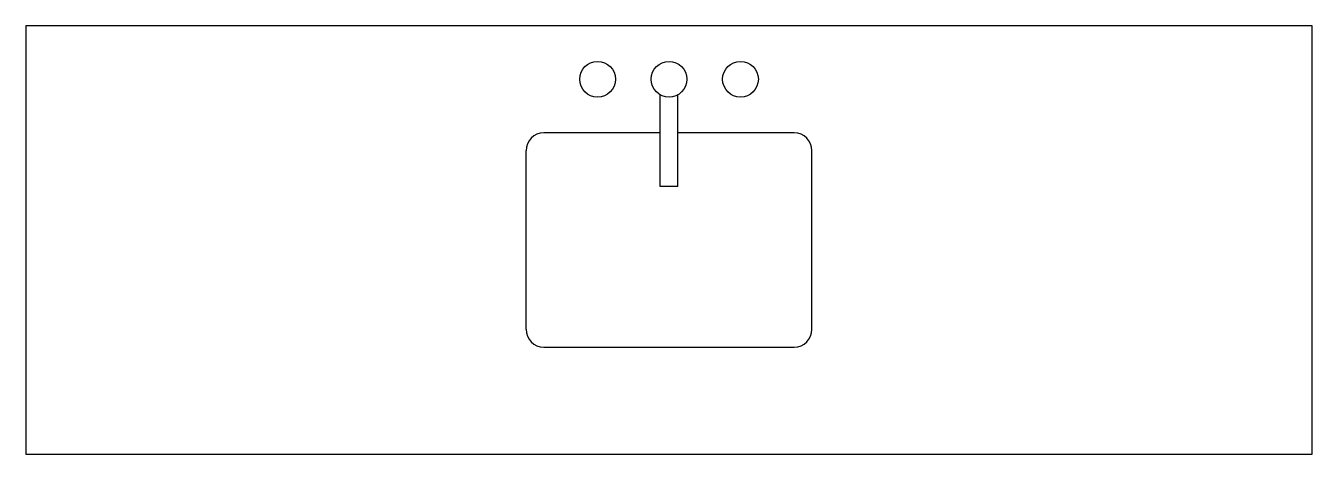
# Model space of a CAD drawing. Extents: x 2887 to 3067, y 2166 to 2226.
import ezdxf

# ---------------------------------------------------------------- set-up
doc = ezdxf.new("R2010")
doc.units = 0
doc.header["$LTSCALE"] = 75
doc.header["$MEASUREMENT"] = 0
doc.layers.add('HIDRAU', color=4, linetype='CONTINUOUS')

msp = doc.modelspace()

# ---------------------------------------------------------------- linework, layer by layer
at = {"layer": 'HIDRAU', "linetype": 'CONTINUOUS'}
for p, q in [((3067.11, 2225.62), (2887.11, 2225.62)), ((2887.11, 2225.62), (2887.11, 2165.62)), ((3067.11, 2165.62), (3067.11, 2225.62)), ((2975.86, 2203.12), (2975.86, 2215.95)), ((2978.36, 2203.12), (2978.36, 2215.95)), ((2975.86, 2210.62), (2959.61, 2210.62)), ((2994.61, 2210.62), (2978.36, 2210.62)), ((2957.11, 2183.12), (2957.11, 2208.12)), ((2997.11, 2183.12), (2997.11, 2208.12)), ((2978.36, 2203.12), (2975.86, 2203.12)), ((2959.61, 2180.62), (2994.61, 2180.62)), ((2887.11, 2165.62), (3067.11, 2165.62))]:
    msp.add_line(p, q, dxfattribs=at)
for centre in [(2967.11, 2218.12), (2977.11, 2218.12), (2987.11, 2218.12)]:
    msp.add_circle(centre, 2.5, dxfattribs=at)
for centre, start, end in [((2959.61, 2208.12), 90, 180), ((2994.61, 2208.12), 0, 90), ((2959.61, 2183.12), 180, 270), ((2994.61, 2183.12), 270, 0)]:
    msp.add_arc(centre, 2.5, start, end, dxfattribs=at)

doc.saveas('drawing.dxf')
